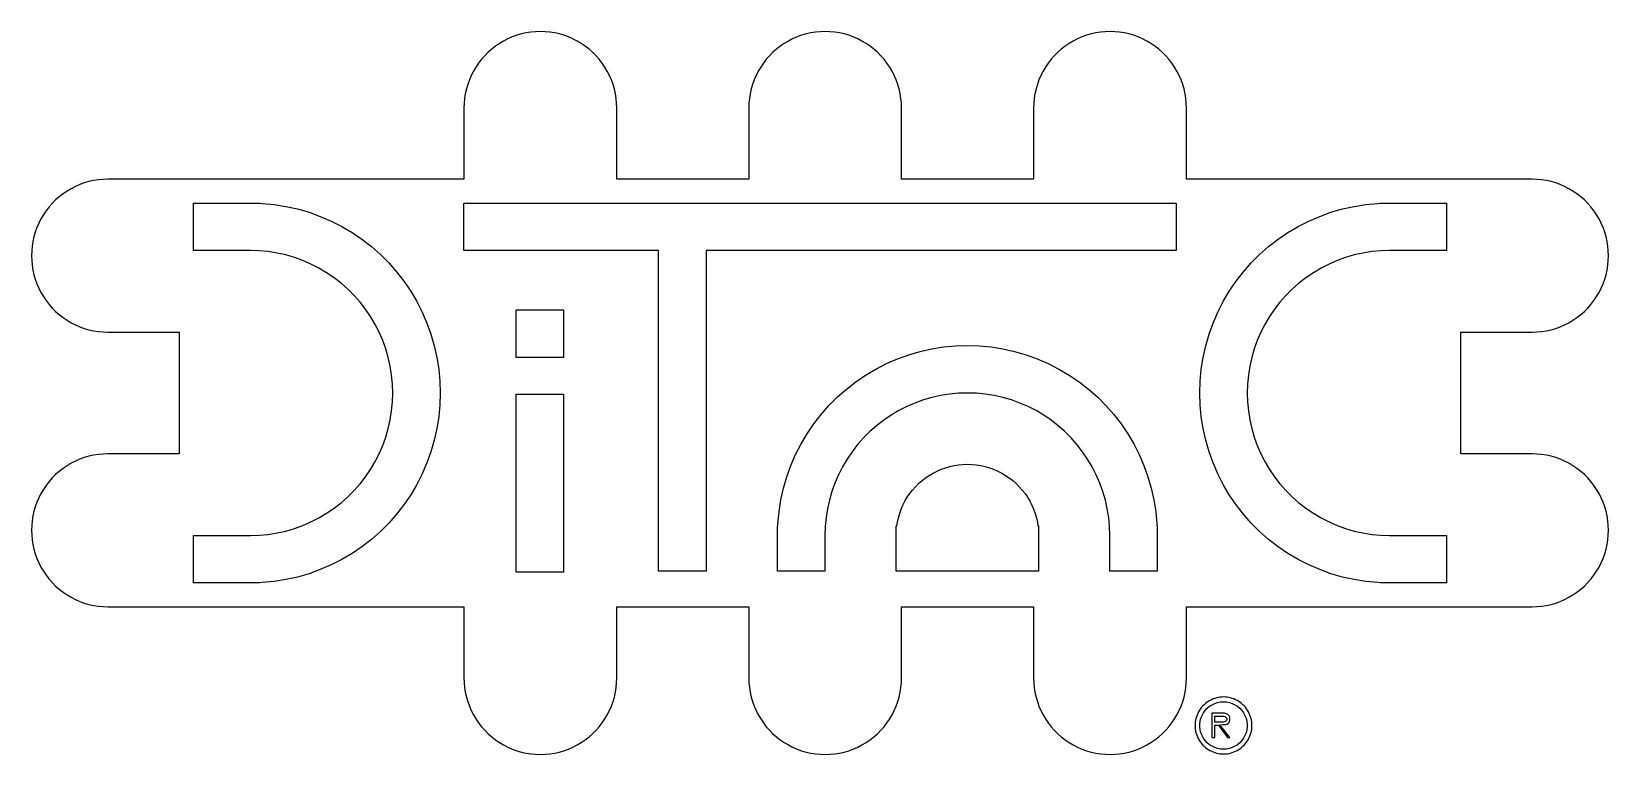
# Model space of a CAD drawing. Header units: metres. Extents: x -166 to 166, y -76 to 76.
import ezdxf

# ---------------------------------------------------------------- set-up
doc = ezdxf.new("R2010")
doc.units = ezdxf.units.M

msp = doc.modelspace()

# ---------------------------------------------------------------- linework, layer by layer
for p, q in [((-67.5298, 73.5883), (-68.3659, 73.02)), ((-66.6595, 74.1029), (-67.5298, 73.5883)), ((-65.7587, 74.5619), (-66.6595, 74.1029)), ((-64.8308, 74.9635), (-65.7587, 74.5619)), ((-63.8795, 75.3059), (-64.8308, 74.9635)), ((-62.9086, 75.5881), (-63.8795, 75.3059)), ((-61.922, 75.8086), (-62.9086, 75.5881)), ((-60.9235, 75.9668), (-61.922, 75.8086)), ((-59.9168, 76.0619), (-60.9235, 75.9668)), ((-58.9062, 76.0938), (-59.9168, 76.0619)), ((-57.8958, 76.0619), (-58.9062, 76.0938)), ((-56.8892, 75.9668), (-57.8958, 76.0619)), ((-55.8907, 75.8086), (-56.8892, 75.9668)), ((-54.904, 75.5881), (-55.8907, 75.8086)), ((-53.9331, 75.3059), (-54.904, 75.5881)), ((-52.9819, 74.9635), (-53.9331, 75.3059)), ((-52.054, 74.5619), (-52.9819, 74.9635)), ((-51.1531, 74.1029), (-52.054, 74.5619)), ((-50.2829, 73.5883), (-51.1531, 74.1029)), ((-49.4467, 73.02), (-50.2829, 73.5883)), ((-7.52975, 73.5883), (-8.36594, 73.02)), ((-6.65955, 74.1029), (-7.52975, 73.5883)), ((-5.75867, 74.5619), (-6.65955, 74.1029)), ((-4.83078, 74.9635), (-5.75867, 74.5619)), ((-3.87955, 75.3059), (-4.83078, 74.9635)), ((-2.90863, 75.5881), (-3.87955, 75.3059)), ((-1.922, 75.8086), (-2.90863, 75.5881)), ((-0.92346, 75.9668), (-1.922, 75.8086)), ((0.08316, 76.0619), (-0.92346, 75.9668)), ((1.09375, 76.0938), (0.08316, 76.0619)), ((2.10419, 76.0619), (1.09375, 76.0938)), ((3.11081, 75.9668), (2.10419, 76.0619)), ((4.10934, 75.8086), (3.11081, 75.9668)), ((5.09598, 75.5881), (4.10934, 75.8086)), ((6.06689, 75.3059), (5.09598, 75.5881)), ((7.01813, 74.9635), (6.06689, 75.3059)), ((7.94601, 74.5619), (7.01813, 74.9635)), ((8.84689, 74.1029), (7.94601, 74.5619)), ((9.7171, 73.5883), (8.84689, 74.1029)), ((10.5533, 73.02), (9.7171, 73.5883)), ((52.4702, 73.5883), (51.6341, 73.02)), ((53.3405, 74.1029), (52.4702, 73.5883)), ((54.2413, 74.5619), (53.3405, 74.1029)), ((55.1692, 74.9635), (54.2413, 74.5619)), ((56.1205, 75.3059), (55.1692, 74.9635)), ((57.0914, 75.5881), (56.1205, 75.3059)), ((58.078, 75.8086), (57.0914, 75.5881)), ((59.0765, 75.9668), (58.078, 75.8086)), ((60.0832, 76.0619), (59.0765, 75.9668)), ((61.0938, 76.0938), (60.0832, 76.0619)), ((62.1042, 76.0619), (61.0938, 76.0938)), ((63.1108, 75.9668), (62.1042, 76.0619)), ((64.1093, 75.8086), (63.1108, 75.9668)), ((65.096, 75.5881), (64.1093, 75.8086)), ((66.0669, 75.3059), (65.096, 75.5881)), ((67.0181, 74.9635), (66.0669, 75.3059)), ((67.946, 74.5619), (67.0181, 74.9635)), ((68.8469, 74.1029), (67.946, 74.5619)), ((69.7171, 73.5883), (68.8469, 74.1029)), ((70.5533, 73.02), (69.7171, 73.5883)), ((-71.3068, 70.2585), (-71.9264, 69.4595)), ((-70.6381, 71.0168), (-71.3068, 70.2585)), ((-69.9232, 71.7317), (-70.6381, 71.0168)), ((-69.1649, 72.4004), (-69.9232, 71.7317)), ((-68.3659, 73.02), (-69.1649, 72.4004)), ((-48.6478, 72.4004), (-49.4467, 73.02)), ((-47.8894, 71.7317), (-48.6478, 72.4004)), ((-47.1745, 71.0168), (-47.8894, 71.7317)), ((-46.5059, 70.2585), (-47.1745, 71.0168)), ((-45.8862, 69.4595), (-46.5059, 70.2585)), ((-11.3068, 70.2585), (-11.9264, 69.4595)), ((-10.6381, 71.0168), (-11.3068, 70.2585)), ((-9.92325, 71.7317), (-10.6381, 71.0168)), ((-9.16489, 72.4004), (-9.92325, 71.7317)), ((-8.36594, 73.02), (-9.16489, 72.4004)), ((11.3522, 72.4004), (10.5533, 73.02)), ((12.1106, 71.7317), (11.3522, 72.4004)), ((12.8255, 71.0168), (12.1106, 71.7317)), ((13.4941, 70.2585), (12.8255, 71.0168)), ((14.1138, 69.4595), (13.4941, 70.2585)), ((48.6932, 70.2585), (48.0736, 69.4595)), ((49.3619, 71.0168), (48.6932, 70.2585)), ((50.0768, 71.7317), (49.3619, 71.0168)), ((50.8351, 72.4004), (50.0768, 71.7317)), ((51.6341, 73.02), (50.8351, 72.4004)), ((71.3522, 72.4004), (70.5533, 73.02)), ((72.1106, 71.7317), (71.3522, 72.4004)), ((72.8255, 71.0168), (72.1106, 71.7317)), ((73.4941, 70.2585), (72.8255, 71.0168)), ((74.1138, 69.4595), (73.4941, 70.2585)), ((-73.4683, 66.8523), (-73.8699, 65.9244)), ((-73.0093, 67.7531), (-73.4683, 66.8523)), ((-72.4947, 68.6234), (-73.0093, 67.7531)), ((-71.9264, 69.4595), (-72.4947, 68.6234)), ((-45.318, 68.6234), (-45.8862, 69.4595)), ((-44.8033, 67.7531), (-45.318, 68.6234)), ((-44.3443, 66.8523), (-44.8033, 67.7531)), ((-43.9427, 65.9244), (-44.3443, 66.8523)), ((-13.4683, 66.8523), (-13.8699, 65.9244)), ((-13.0093, 67.7531), (-13.4683, 66.8523)), ((-12.4947, 68.6234), (-13.0093, 67.7531)), ((-11.9264, 69.4595), (-12.4947, 68.6234)), ((14.682, 68.6234), (14.1138, 69.4595)), ((15.1967, 67.7531), (14.682, 68.6234)), ((15.6557, 66.8523), (15.1967, 67.7531)), ((16.0573, 65.9244), (15.6557, 66.8523)), ((46.5317, 66.8523), (46.1301, 65.9244)), ((46.9907, 67.7531), (46.5317, 66.8523)), ((47.5053, 68.6234), (46.9907, 67.7531)), ((48.0736, 69.4595), (47.5053, 68.6234)), ((74.682, 68.6234), (74.1138, 69.4595)), ((75.1967, 67.7531), (74.682, 68.6234)), ((75.6557, 66.8523), (75.1967, 67.7531)), ((76.0573, 65.9244), (75.6557, 66.8523)), ((-74.4945, 64.0022), (-74.715, 63.0156)), ((-74.2123, 64.9731), (-74.4945, 64.0022)), ((-73.8699, 65.9244), (-74.2123, 64.9731)), ((-43.6003, 64.9731), (-43.9427, 65.9244)), ((-43.3182, 64.0022), (-43.6003, 64.9731)), ((-43.0977, 63.0156), (-43.3182, 64.0022)), ((-14.4945, 64.0022), (-14.715, 63.0156)), ((-14.2123, 64.9731), (-14.4945, 64.0022)), ((-13.8699, 65.9244), (-14.2123, 64.9731)), ((16.3997, 64.9731), (16.0573, 65.9244)), ((16.6818, 64.0022), (16.3997, 64.9731)), ((16.9023, 63.0156), (16.6818, 64.0022)), ((45.5055, 64.0022), (45.285, 63.0156)), ((45.7877, 64.9731), (45.5055, 64.0022)), ((46.1301, 65.9244), (45.7877, 64.9731)), ((76.3997, 64.9731), (76.0573, 65.9244)), ((76.6818, 64.0022), (76.3997, 64.9731)), ((76.9023, 63.0156), (76.6818, 64.0022)), ((-74.9683, 61.0104), (-75, 60)), ((-75, 60), (-75, 45)), ((-74.8732, 62.0171), (-74.9683, 61.0104)), ((-74.715, 63.0156), (-74.8732, 62.0171)), ((-42.9395, 62.0171), (-43.0977, 63.0156)), ((-42.8444, 61.0104), (-42.9395, 62.0171)), ((-42.8125, 60), (-42.8444, 61.0104)), ((-42.8125, 45), (-42.8125, 60)), ((-14.9683, 61.0104), (-15, 60)), ((-15, 60), (-15, 45)), ((-14.8732, 62.0171), (-14.9683, 61.0104)), ((-14.715, 63.0156), (-14.8732, 62.0171)), ((17.0605, 62.0171), (16.9023, 63.0156)), ((17.1556, 61.0104), (17.0605, 62.0171)), ((17.1875, 60), (17.1556, 61.0104)), ((17.1875, 45), (17.1875, 60)), ((45.0317, 61.0104), (45, 60)), ((45, 60), (45, 45)), ((45.1268, 62.0171), (45.0317, 61.0104)), ((45.285, 63.0156), (45.1268, 62.0171)), ((77.0605, 62.0171), (76.9023, 63.0156)), ((77.1556, 61.0104), (77.0605, 62.0171)), ((77.1875, 60), (77.1556, 61.0104)), ((77.1875, 45), (77.1875, 60)), ((-156.852, 43.4683), (-157.753, 43.0093)), ((-155.924, 43.8699), (-156.852, 43.4683)), ((-154.973, 44.2123), (-155.924, 43.8699)), ((-154.002, 44.4945), (-154.973, 44.2123)), ((-153.016, 44.715), (-154.002, 44.4945)), ((-152.017, 44.8732), (-153.016, 44.715)), ((-151.01, 44.9683), (-152.017, 44.8732)), ((-150, 45), (-151.01, 44.9683)), ((-75, 45), (-150, 45)), ((-15, 45), (-42.8125, 45)), ((45, 45), (17.1875, 45)), ((150, 45), (77.1875, 45)), ((151.01, 44.9683), (150, 45)), ((152.017, 44.8732), (151.01, 44.9683)), ((153.016, 44.715), (152.017, 44.8732)), ((154.002, 44.4945), (153.016, 44.715)), ((154.973, 44.2123), (154.002, 44.4945)), ((155.924, 43.8699), (154.973, 44.2123)), ((156.852, 43.4683), (155.924, 43.8699)), ((157.753, 43.0093), (156.852, 43.4683)), ((-161.732, 39.9232), (-162.4, 39.1649)), ((-161.017, 40.6381), (-161.732, 39.9232)), ((-160.258, 41.3068), (-161.017, 40.6381)), ((-159.46, 41.9264), (-160.258, 41.3068)), ((-158.623, 42.4947), (-159.46, 41.9264)), ((-157.753, 43.0093), (-158.623, 42.4947)), ((-132, 30), (-132, 40)), ((-132, 40), (-118, 40)), ((-118, 40), (-118, 39.9371)), ((-118, 39.9371), (-117.488, 39.921)), ((-117.488, 39.921), (-114.987, 39.6844)), ((-75, 30), (-75, 40)), ((-75, 40), (75, 40)), ((75, 40), (75, 30)), ((114.987, 39.6844), (117.488, 39.921)), ((117.488, 39.921), (118, 39.9371)), ((118, 39.9371), (118, 40)), ((118, 40), (132, 40)), ((132, 40), (132, 30)), ((158.623, 42.4947), (157.753, 43.0093)), ((159.46, 41.9264), (158.623, 42.4947)), ((160.258, 41.3068), (159.46, 41.9264)), ((161.017, 40.6381), (160.258, 41.3068)), ((161.732, 39.9232), (161.017, 40.6381)), ((162.4, 39.1649), (161.732, 39.9232)), ((-164.103, 36.6595), (-164.562, 35.7587)), ((-163.588, 37.5298), (-164.103, 36.6595)), ((-163.02, 38.3659), (-163.588, 37.5298)), ((-162.4, 39.1649), (-163.02, 38.3659)), ((-114.987, 39.6844), (-112.505, 39.2914)), ((-112.505, 39.2914), (-110.052, 38.7433)), ((-110.052, 38.7433), (-107.639, 38.0421)), ((-107.639, 38.0421), (-105.275, 37.191)), ((-105.275, 37.191), (-102.969, 36.1929)), ((102.969, 36.1929), (105.275, 37.191)), ((105.275, 37.191), (107.639, 38.0421)), ((107.639, 38.0421), (110.052, 38.7433)), ((110.052, 38.7433), (112.505, 39.2914)), ((112.505, 39.2914), (114.987, 39.6844)), ((163.02, 38.3659), (162.4, 39.1649)), ((163.588, 37.5298), (163.02, 38.3659)), ((164.103, 36.6595), (163.588, 37.5298)), ((164.562, 35.7587), (164.103, 36.6595)), ((-165.306, 33.8795), (-165.588, 32.9086)), ((-164.964, 34.8308), (-165.306, 33.8795)), ((-164.562, 35.7587), (-164.964, 34.8308)), ((-102.969, 36.1929), (-100.73, 35.0522)), ((-100.73, 35.0522), (-98.567, 33.773)), ((-98.567, 33.773), (-96.4886, 32.3605)), ((96.4886, 32.3605), (98.567, 33.773)), ((98.567, 33.773), (100.73, 35.0522)), ((100.73, 35.0522), (102.969, 36.1929)), ((164.964, 34.8308), (164.562, 35.7587)), ((165.306, 33.8795), (164.964, 34.8308)), ((165.588, 32.9086), (165.306, 33.8795)), ((-166.062, 29.9168), (-166.094, 28.9062)), ((-165.967, 30.9235), (-166.062, 29.9168)), ((-165.809, 31.922), (-165.967, 30.9235)), ((-165.588, 32.9086), (-165.809, 31.922)), ((-120, 30), (-132, 30)), ((-118.116, 29.9408), (-120, 30)), ((-116.24, 29.7633), (-118.116, 29.9408)), ((-96.4886, 32.3605), (-94.5032, 30.8205)), ((-94.5032, 30.8205), (-92.6183, 29.1586)), ((-33.9999, 30), (-75, 30)), ((-33.9999, -37.5), (-33.9999, 30)), ((75, 30), (-23.9999, 30)), ((-23.9999, 30), (-23.9999, -37.5)), ((92.6183, 29.1586), (94.5032, 30.8205)), ((94.5032, 30.8205), (96.4886, 32.3605)), ((118.116, 29.9408), (116.24, 29.7633)), ((120, 30), (118.116, 29.9408)), ((132, 30), (120, 30)), ((165.809, 31.922), (165.588, 32.9086)), ((165.967, 30.9235), (165.809, 31.922)), ((166.062, 29.9168), (165.967, 30.9235)), ((166.094, 28.9062), (166.062, 29.9168)), ((-166.094, 28.9062), (-166.062, 27.8958)), ((-166.062, 27.8958), (-165.967, 26.8892)), ((-165.967, 26.8892), (-165.809, 25.8907)), ((-114.379, 29.4685), (-116.24, 29.7633)), ((-112.539, 29.0575), (-114.379, 29.4685)), ((-110.73, 28.5316), (-112.539, 29.0575)), ((-108.956, 27.8932), (-110.73, 28.5316)), ((-107.227, 27.1448), (-108.956, 27.8932)), ((-105.547, 26.2891), (-107.227, 27.1448)), ((-92.6183, 29.1586), (-90.8414, 27.3817)), ((-90.8414, 27.3817), (-89.1795, 25.4968)), ((89.1795, 25.4968), (90.8414, 27.3817)), ((90.8414, 27.3817), (92.6183, 29.1586)), ((107.227, 27.1448), (105.547, 26.2891)), ((108.956, 27.8932), (107.227, 27.1448)), ((110.73, 28.5316), (108.956, 27.8932)), ((112.539, 29.0575), (110.73, 28.5316)), ((114.379, 29.4685), (112.539, 29.0575)), ((116.24, 29.7633), (114.379, 29.4685)), ((165.809, 25.8907), (165.967, 26.8892)), ((165.967, 26.8892), (166.062, 27.8958)), ((166.062, 27.8958), (166.094, 28.9062)), ((-165.809, 25.8907), (-165.588, 24.904)), ((-165.588, 24.904), (-165.306, 23.9331)), ((-165.306, 23.9331), (-164.964, 22.9819)), ((-103.925, 25.3297), (-105.547, 26.2891)), ((-102.366, 24.2705), (-103.925, 25.3297)), ((-100.877, 23.1154), (-102.366, 24.2705)), ((-89.1795, 25.4968), (-87.6395, 23.5114)), ((-87.6395, 23.5114), (-86.227, 21.433)), ((86.227, 21.433), (87.6395, 23.5114)), ((87.6395, 23.5114), (89.1795, 25.4968)), ((102.366, 24.2705), (100.877, 23.1154)), ((103.925, 25.3297), (102.366, 24.2705)), ((105.547, 26.2891), (103.925, 25.3297)), ((164.964, 22.9819), (165.306, 23.9331)), ((165.306, 23.9331), (165.588, 24.904)), ((165.588, 24.904), (165.809, 25.8907)), ((-164.964, 22.9819), (-164.562, 22.054)), ((-164.562, 22.054), (-164.103, 21.1531)), ((-164.103, 21.1531), (-163.588, 20.2829)), ((-163.588, 20.2829), (-163.02, 19.4467)), ((-99.4637, 21.869), (-100.877, 23.1154)), ((-98.131, 20.5363), (-99.4637, 21.869)), ((-96.8846, 19.1226), (-98.131, 20.5363)), ((-86.227, 21.433), (-84.9478, 19.27)), ((84.9478, 19.27), (86.227, 21.433)), ((98.131, 20.5363), (96.8846, 19.1226)), ((99.4637, 21.869), (98.131, 20.5363)), ((100.877, 23.1154), (99.4637, 21.869)), ((163.02, 19.4467), (163.588, 20.2829)), ((163.588, 20.2829), (164.103, 21.1531)), ((164.103, 21.1531), (164.562, 22.054)), ((164.562, 22.054), (164.964, 22.9819)), ((-163.02, 19.4467), (-162.4, 18.6478)), ((-162.4, 18.6478), (-161.732, 17.8894)), ((-161.732, 17.8894), (-161.017, 17.1745)), ((-161.017, 17.1745), (-160.258, 16.5059)), ((-95.7295, 17.6335), (-96.8846, 19.1226)), ((-94.6703, 16.0747), (-95.7295, 17.6335)), ((-84.9478, 19.27), (-83.8071, 17.0311)), ((-83.8071, 17.0311), (-82.809, 14.7249)), ((-63.9999, 7.5), (-63.9999, 17.5)), ((-63.9999, 17.5), (-53.9999, 17.5)), ((-53.9999, 17.5), (-53.9999, 7.5)), ((82.809, 14.7249), (83.8071, 17.0311)), ((83.8071, 17.0311), (84.9478, 19.27)), ((95.7295, 17.6335), (94.6703, 16.0747)), ((96.8846, 19.1226), (95.7295, 17.6335)), ((160.258, 16.5059), (161.017, 17.1745)), ((161.017, 17.1745), (161.732, 17.8894)), ((161.732, 17.8894), (162.4, 18.6478)), ((162.4, 18.6478), (163.02, 19.4467)), ((-160.258, 16.5059), (-159.46, 15.8862)), ((-159.46, 15.8862), (-158.623, 15.318)), ((-158.623, 15.318), (-157.753, 14.8033)), ((-157.753, 14.8033), (-156.852, 14.3443)), ((-156.852, 14.3443), (-155.924, 13.9427)), ((-155.924, 13.9427), (-154.973, 13.6003)), ((-154.973, 13.6003), (-154.002, 13.3182)), ((-154.002, 13.3182), (-153.016, 13.0977)), ((-93.7109, 14.4525), (-94.6703, 16.0747)), ((-92.8552, 12.7733), (-93.7109, 14.4525)), ((-82.809, 14.7249), (-81.9579, 12.3605)), ((81.9579, 12.3605), (82.809, 14.7249)), ((93.7109, 14.4525), (92.8552, 12.7733)), ((94.6703, 16.0747), (93.7109, 14.4525)), ((153.016, 13.0977), (154.002, 13.3182)), ((154.002, 13.3182), (154.973, 13.6003)), ((154.973, 13.6003), (155.924, 13.9427)), ((155.924, 13.9427), (156.852, 14.3443)), ((156.852, 14.3443), (157.753, 14.8033)), ((157.753, 14.8033), (158.623, 15.318)), ((158.623, 15.318), (159.46, 15.8862)), ((159.46, 15.8862), (160.258, 16.5059)), ((-153.016, 13.0977), (-152.017, 12.9395)), ((-152.017, 12.9395), (-151.01, 12.8444)), ((-151.01, 12.8444), (-150, 12.8125)), ((-150, 12.8125), (-135, 12.8125)), ((-135, 12.8125), (-135, -12.8125)), ((-92.1068, 11.0437), (-92.8552, 12.7733)), ((-91.4684, 9.27048), (-92.1068, 11.0437)), ((-81.9579, 12.3605), (-81.2567, 9.94751)), ((28.5384, 9.92096), (31.05, 10)), ((31.05, 10), (33.5616, 9.92096)), ((81.2567, 9.94751), (81.9579, 12.3605)), ((92.1068, 11.0437), (91.4684, 9.27048)), ((92.8552, 12.7733), (92.1068, 11.0437)), ((135, -12.8125), (135, 12.8125)), ((135, 12.8125), (150, 12.8125)), ((150, 12.8125), (151.01, 12.8444)), ((151.01, 12.8444), (152.017, 12.9395)), ((152.017, 12.9395), (153.016, 13.0977)), ((-90.9425, 7.46063), (-91.4684, 9.27048)), ((-90.5315, 5.62134), (-90.9425, 7.46063)), ((-81.2567, 9.94751), (-80.7086, 7.49512)), ((-80.7086, 7.49512), (-80.3156, 5.01328)), ((-53.9999, 7.5), (-63.9999, 7.5)), ((14.0189, 6.19293), (16.3251, 7.19101)), ((16.3251, 7.19101), (18.6894, 8.04214)), ((18.6894, 8.04214), (21.1024, 8.74329)), ((21.1024, 8.74329), (23.5548, 9.29138)), ((23.5548, 9.29138), (26.0367, 9.68445)), ((26.0367, 9.68445), (28.5384, 9.92096)), ((33.5616, 9.92096), (36.0632, 9.68445)), ((36.0632, 9.68445), (38.5451, 9.29138)), ((38.5451, 9.29138), (40.9975, 8.74329)), ((40.9975, 8.74329), (43.4105, 8.04214)), ((43.4105, 8.04214), (45.7748, 7.19101)), ((45.7748, 7.19101), (48.0811, 6.19293)), ((80.3156, 5.01328), (80.7086, 7.49512)), ((80.7086, 7.49512), (81.2567, 9.94751)), ((90.9425, 7.46063), (90.5315, 5.62134)), ((91.4684, 9.27048), (90.9425, 7.46063)), ((-90.2367, 3.75992), (-90.5315, 5.62134)), ((-90.0592, 1.8837), (-90.2367, 3.75992)), ((-80.3156, 5.01328), (-80.079, 2.5116)), ((7.5386, 2.36053), (9.617, 3.77304)), ((9.617, 3.77304), (11.7799, 5.05219)), ((11.7799, 5.05219), (14.0189, 6.19293)), ((48.0811, 6.19293), (50.32, 5.05219)), ((50.32, 5.05219), (52.4829, 3.77304)), ((52.4829, 3.77304), (54.5613, 2.36053)), ((80.079, 2.5116), (80.3156, 5.01328)), ((90.2367, 3.75992), (90.0592, 1.8837)), ((90.5315, 5.62134), (90.2367, 3.75992)), ((-90, 0), (-90.0592, 1.8837)), ((-90.0592, -1.8837), (-90, 0)), ((-80.079, 2.5116), (-80, 0)), ((-80, 0), (-80.079, -2.5116)), ((3.66821, -0.84137), (5.55313, 0.82046)), ((5.55313, 0.82046), (7.5386, 2.36053)), ((31.05, 0), (29.1663, -0.0592)), ((32.9337, -0.0592), (31.05, 0)), ((54.5613, 2.36053), (56.5468, 0.82046)), ((56.5468, 0.82046), (58.4317, -0.84137)), ((80, 0), (80.079, 2.5116)), ((80.079, -2.5116), (80, 0)), ((90.0592, 1.8837), (90, 0)), ((90, 0), (90.0592, -1.8837)), ((-90.2367, -3.75992), (-90.0592, -1.8837)), ((-80.079, -2.5116), (-80.3156, -5.01328)), ((-63.9999, -37.7499), (-63.9999, -0.24994)), ((-63.9999, -0.24994), (-53.9999, -0.24994)), ((-53.9999, -0.24994), (-53.9999, -37.7499)), ((0.22949, -4.50317), (1.89133, -2.61826)), ((1.89133, -2.61826), (3.66821, -0.84137)), ((18.2767, -2.85522), (16.5974, -3.71094)), ((20.0063, -2.10678), (18.2767, -2.85522)), ((21.7795, -1.46835), (20.0063, -2.10678)), ((23.5893, -0.94254), (21.7795, -1.46835)), ((25.4286, -0.53146), (23.5893, -0.94254)), ((27.29, -0.23666), (25.4286, -0.53146)), ((29.1663, -0.0592), (27.29, -0.23666)), ((34.8099, -0.23666), (32.9337, -0.0592)), ((36.6713, -0.53146), (34.8099, -0.23666)), ((38.5106, -0.94254), (36.6713, -0.53146)), ((40.3204, -1.46835), (38.5106, -0.94254)), ((42.0937, -2.10678), (40.3204, -1.46835)), ((43.8232, -2.85522), (42.0937, -2.10678)), ((45.5025, -3.71094), (43.8232, -2.85522)), ((58.4317, -0.84137), (60.2086, -2.61826)), ((60.2086, -2.61826), (61.8704, -4.50317)), ((80.3156, -5.01328), (80.079, -2.5116)), ((90.0592, -1.8837), (90.2367, -3.75992)), ((-90.9425, -7.46063), (-90.5315, -5.62134)), ((-90.5315, -5.62134), (-90.2367, -3.75992)), ((-80.3156, -5.01328), (-80.7086, -7.49512)), ((-2.72293, -8.56705), (-1.31042, -6.48865)), ((-1.31042, -6.48865), (0.22949, -4.50317)), ((13.4164, -5.72952), (11.9273, -6.88461)), ((14.9753, -4.67026), (13.4164, -5.72952)), ((16.5974, -3.71094), (14.9753, -4.67026)), ((47.1246, -4.67026), (45.5025, -3.71094)), ((48.6835, -5.72952), (47.1246, -4.67026)), ((50.1726, -6.88461), (48.6835, -5.72952)), ((61.8704, -4.50317), (63.4105, -6.48865)), ((63.4105, -6.48865), (64.823, -8.56705)), ((80.7086, -7.49512), (80.3156, -5.01328)), ((90.2367, -3.75992), (90.5315, -5.62134)), ((90.5315, -5.62134), (90.9425, -7.46063)), ((-92.1068, -11.0437), (-91.4684, -9.27048)), ((-91.4684, -9.27048), (-90.9425, -7.46063)), ((-81.2567, -9.94751), (-81.9579, -12.3605)), ((-80.7086, -7.49512), (-81.2567, -9.94751)), ((-4.00208, -10.7298), (-2.72293, -8.56705)), ((9.18091, -9.46365), (7.93457, -10.8772)), ((10.5136, -8.13095), (9.18091, -9.46365)), ((11.9273, -6.88461), (10.5136, -8.13095)), ((51.5863, -8.13095), (50.1726, -6.88461)), ((52.919, -9.46365), (51.5863, -8.13095)), ((54.1653, -10.8774), (52.919, -9.46365)), ((64.823, -8.56705), (66.1021, -10.73)), ((81.2567, -9.94751), (80.7086, -7.49512)), ((81.9579, -12.3605), (81.2567, -9.94751)), ((90.9425, -7.46063), (91.4684, -9.27048)), ((91.4684, -9.27048), (92.1068, -11.0437)), ((-153.016, -13.0977), (-154.002, -13.3182)), ((-152.017, -12.9395), (-153.016, -13.0977)), ((-151.01, -12.8444), (-152.017, -12.9395)), ((-150, -12.8125), (-151.01, -12.8444)), ((-135, -12.8125), (-150, -12.8125)), ((-93.7109, -14.4525), (-92.8552, -12.7733)), ((-92.8552, -12.7733), (-92.1068, -11.0437)), ((-81.9579, -12.3605), (-82.809, -14.7249)), ((-6.1409, -15.275), (-5.14282, -12.9688)), ((-5.14282, -12.9688), (-4.00208, -10.7298)), ((6.77948, -12.3663), (5.72021, -13.9252)), ((7.93457, -10.8772), (6.77948, -12.3663)), ((55.3204, -12.3665), (54.1653, -10.8774)), ((56.3797, -13.9253), (55.3204, -12.3665)), ((66.1021, -10.73), (67.2429, -12.9689)), ((67.2429, -12.9689), (68.241, -15.2751)), ((82.809, -14.7249), (81.9579, -12.3605)), ((92.1068, -11.0437), (92.8552, -12.7733)), ((92.8552, -12.7733), (93.7109, -14.4525)), ((150, -12.8125), (135, -12.8125)), ((151.01, -12.8444), (150, -12.8125)), ((152.017, -12.9395), (151.01, -12.8444)), ((153.016, -13.0977), (152.017, -12.9395)), ((154.002, -13.3182), (153.016, -13.0977)), ((-160.258, -16.5059), (-161.017, -17.1745)), ((-159.46, -15.8862), (-160.258, -16.5059)), ((-158.623, -15.318), (-159.46, -15.8862)), ((-157.753, -14.8033), (-158.623, -15.318)), ((-156.852, -14.3443), (-157.753, -14.8033)), ((-155.924, -13.9427), (-156.852, -14.3443)), ((-154.973, -13.6003), (-155.924, -13.9427)), ((-154.002, -13.3182), (-154.973, -13.6003)), ((-95.7295, -17.6335), (-94.6703, -16.0747)), ((-94.6703, -16.0747), (-93.7109, -14.4525)), ((-82.809, -14.7249), (-83.8071, -17.0311)), ((-6.99203, -17.6393), (-6.1409, -15.275)), ((4.76089, -15.5473), (3.90518, -17.2266)), ((5.72021, -13.9252), (4.76089, -15.5473)), ((23.8237, -16.8555), (24.6634, -16.4276)), ((24.6634, -16.4276), (25.5281, -16.0535)), ((25.5281, -16.0535), (26.4148, -15.7343)), ((26.4148, -15.7343), (27.3196, -15.4713)), ((27.3196, -15.4713), (28.2393, -15.2658)), ((28.2393, -15.2658), (29.1701, -15.1184)), ((29.1701, -15.1184), (30.1082, -15.0296)), ((30.1082, -15.0296), (31.05, -15)), ((31.05, -15), (31.9917, -15.0296)), ((31.9917, -15.0296), (32.9298, -15.1184)), ((32.9298, -15.1184), (33.8606, -15.2658)), ((33.8606, -15.2658), (34.7803, -15.4713)), ((34.7803, -15.4713), (35.6851, -15.7343)), ((35.6851, -15.7343), (36.5718, -16.0535)), ((36.5718, -16.0535), (37.4365, -16.4276)), ((37.4365, -16.4276), (38.2762, -16.8555)), ((57.339, -15.5475), (56.3797, -13.9253)), ((58.1947, -17.2267), (57.339, -15.5475)), ((68.241, -15.2751), (69.0921, -17.6395)), ((83.8071, -17.0311), (82.809, -14.7249)), ((93.7109, -14.4525), (94.6703, -16.0747)), ((94.6703, -16.0747), (95.7295, -17.6335)), ((154.973, -13.6003), (154.002, -13.3182)), ((155.924, -13.9427), (154.973, -13.6003)), ((156.852, -14.3443), (155.924, -13.9427)), ((157.753, -14.8033), (156.852, -14.3443)), ((158.623, -15.318), (157.753, -14.8033)), ((159.46, -15.8862), (158.623, -15.318)), ((160.258, -16.5059), (159.46, -15.8862)), ((161.017, -17.1745), (160.258, -16.5059)), ((-163.02, -19.4467), (-163.588, -20.2829)), ((-162.4, -18.6478), (-163.02, -19.4467)), ((-161.732, -17.8894), (-162.4, -18.6478)), ((-161.017, -17.1745), (-161.732, -17.8894)), ((-98.131, -20.5363), (-96.8846, -19.1226)), ((-96.8846, -19.1226), (-95.7295, -17.6335)), ((-84.9478, -19.27), (-86.227, -21.433)), ((-83.8071, -17.0311), (-84.9478, -19.27)), ((-7.69318, -20.0525), (-6.99203, -17.6393)), ((3.15674, -18.9561), (2.51831, -20.7295)), ((3.90518, -17.2266), (3.15674, -18.9561)), ((19.4923, -20.4387), (20.1155, -19.7319)), ((20.1155, -19.7319), (20.7819, -19.0656)), ((20.7819, -19.0656), (21.4886, -18.4424)), ((21.4886, -18.4424), (22.2333, -17.8648)), ((22.2333, -17.8648), (23.0127, -17.3352)), ((23.0127, -17.3352), (23.8237, -16.8555)), ((38.2762, -16.8555), (39.0872, -17.3352)), ((39.0872, -17.3352), (39.8666, -17.8648)), ((39.8666, -17.8648), (40.6113, -18.4424)), ((40.6113, -18.4424), (41.3181, -19.0656)), ((41.3181, -19.0656), (41.9844, -19.7319)), ((41.9844, -19.7319), (42.6076, -20.4387)), ((58.9432, -18.9563), (58.1947, -17.2267)), ((59.5816, -20.7295), (58.9432, -18.9563)), ((69.0921, -17.6395), (69.7932, -20.0525)), ((84.9478, -19.27), (83.8071, -17.0311)), ((86.227, -21.433), (84.9478, -19.27)), ((95.7295, -17.6335), (96.8846, -19.1226)), ((96.8846, -19.1226), (98.131, -20.5363)), ((161.732, -17.8894), (161.017, -17.1745)), ((162.4, -18.6478), (161.732, -17.8894)), ((163.02, -19.4467), (162.4, -18.6478)), ((163.588, -20.2829), (163.02, -19.4467)), ((-164.964, -22.9819), (-165.306, -23.9331)), ((-164.562, -22.054), (-164.964, -22.9819)), ((-164.103, -21.1531), (-164.562, -22.054)), ((-163.588, -20.2829), (-164.103, -21.1531)), ((-102.366, -24.2705), (-100.877, -23.1154)), ((-100.877, -23.1154), (-99.4637, -21.869)), ((-99.4637, -21.869), (-98.131, -20.5363)), ((-86.227, -21.433), (-87.6395, -23.5114)), ((-8.63434, -24.9867), (-8.24127, -22.5049)), ((-8.24127, -22.5049), (-7.69318, -20.0525)), ((1.99249, -22.5394), (1.58142, -24.3787)), ((2.51831, -20.7295), (1.99249, -22.5394)), ((17.4776, -23.6134), (17.9054, -22.7737)), ((17.9054, -22.7737), (18.3852, -21.9627)), ((18.3852, -21.9627), (18.9148, -21.1833)), ((18.9148, -21.1833), (19.4923, -20.4387)), ((42.6076, -20.4387), (43.1851, -21.1833)), ((43.1851, -21.1833), (43.7148, -21.9627)), ((43.7148, -21.9627), (44.1945, -22.7737)), ((44.1945, -22.7737), (44.6223, -23.6134)), ((60.1074, -22.5394), (59.5816, -20.7295)), ((60.5185, -24.3787), (60.1074, -22.5394)), ((69.7932, -20.0525), (70.3413, -22.5049)), ((70.3413, -22.5049), (70.7344, -24.9867)), ((87.6395, -23.5114), (86.227, -21.433)), ((98.131, -20.5363), (99.4637, -21.869)), ((99.4637, -21.869), (100.877, -23.1154)), ((100.877, -23.1154), (102.366, -24.2705)), ((164.103, -21.1531), (163.588, -20.2829)), ((164.562, -22.054), (164.103, -21.1531)), ((164.964, -22.9819), (164.562, -22.054)), ((165.306, -23.9331), (164.964, -22.9819)), ((-165.809, -25.8907), (-165.967, -26.8892)), ((-165.588, -24.904), (-165.809, -25.8907)), ((-165.306, -23.9331), (-165.588, -24.904)), ((-107.227, -27.1448), (-105.547, -26.2891)), ((-105.547, -26.2891), (-103.925, -25.3297)), ((-103.925, -25.3297), (-102.366, -24.2705)), ((-89.1795, -25.4968), (-90.8414, -27.3817)), ((-87.6395, -23.5114), (-89.1795, -25.4968)), ((-8.87085, -27.4884), (-8.63434, -24.9867)), ((1.28662, -26.2401), (1.10916, -28.1163)), ((1.58142, -24.3787), (1.28662, -26.2401)), ((16.3158, -27.1893), (16.5213, -26.2697)), ((16.5213, -26.2697), (16.7842, -25.3648)), ((16.7842, -25.3648), (17.1034, -24.4781)), ((17.1034, -24.4781), (17.4776, -23.6134)), ((44.6223, -23.6134), (44.9965, -24.4781)), ((44.9965, -24.4781), (45.3157, -25.3648)), ((45.3157, -25.3648), (45.5786, -26.2697)), ((45.5786, -26.2697), (45.7841, -27.1893)), ((60.8133, -26.2401), (60.5185, -24.3787)), ((60.9908, -28.1163), (60.8133, -26.2401)), ((70.7344, -24.9867), (70.9709, -27.4884)), ((89.1795, -25.4968), (87.6395, -23.5114)), ((90.8414, -27.3817), (89.1795, -25.4968)), ((102.366, -24.2705), (103.925, -25.3297)), ((103.925, -25.3297), (105.547, -26.2891)), ((105.547, -26.2891), (107.227, -27.1448)), ((165.588, -24.904), (165.306, -23.9331)), ((165.809, -25.8907), (165.588, -24.904)), ((165.967, -26.8892), (165.809, -25.8907)), ((-166.062, -27.8958), (-166.094, -28.9062)), ((-166.094, -28.9062), (-166.062, -29.9168)), ((-165.967, -26.8892), (-166.062, -27.8958)), ((-118.116, -29.9408), (-116.24, -29.7633)), ((-116.24, -29.7633), (-114.379, -29.4685)), ((-114.379, -29.4685), (-112.539, -29.0575)), ((-112.539, -29.0575), (-110.73, -28.5316)), ((-110.73, -28.5316), (-108.956, -27.8932)), ((-108.956, -27.8932), (-107.227, -27.1448)), ((-92.6183, -29.1586), (-94.5032, -30.8205)), ((-90.8414, -27.3817), (-92.6183, -29.1586)), ((-8.94989, -37.5), (-8.94989, -27.9999)), ((-8.94989, -27.9999), (-8.88702, -27.9999)), ((-8.88702, -27.9999), (-8.87085, -27.4884)), ((1.10916, -28.1163), (1.04996, -30)), ((16.05, -37.5), (16.05, -28)), ((16.05, -28), (16.1874, -28)), ((16.1874, -28), (16.3158, -27.1893)), ((45.7841, -27.1893), (45.9125, -28)), ((45.9125, -28), (46.05, -28)), ((46.05, -28), (46.05, -37.5)), ((61.05, -30), (60.9908, -28.1163)), ((70.9709, -27.4884), (70.9871, -28)), ((70.9871, -28), (71.05, -28)), ((71.05, -28), (71.05, -37.5)), ((92.6183, -29.1586), (90.8414, -27.3817)), ((94.5032, -30.8205), (92.6183, -29.1586)), ((107.227, -27.1448), (108.956, -27.8932)), ((108.956, -27.8932), (110.73, -28.5316)), ((110.73, -28.5316), (112.539, -29.0575)), ((112.539, -29.0575), (114.379, -29.4685)), ((114.379, -29.4685), (116.24, -29.7633)), ((116.24, -29.7633), (118.116, -29.9408)), ((166.062, -27.8958), (165.967, -26.8892)), ((166.094, -28.9062), (166.062, -27.8958)), ((166.062, -29.9168), (166.094, -28.9062)), ((-166.062, -29.9168), (-165.967, -30.9235)), ((-165.967, -30.9235), (-165.809, -31.922)), ((-165.809, -31.922), (-165.588, -32.9086)), ((-165.588, -32.9086), (-165.306, -33.8795)), ((-132, -40), (-132, -30)), ((-132, -30), (-120, -30)), ((-120, -30), (-118.116, -29.9408)), ((-96.4886, -32.3605), (-98.567, -33.773)), ((-94.5032, -30.8205), (-96.4886, -32.3605)), ((1.04996, -30), (1.04996, -37.5)), ((61.05, -37.5), (61.05, -30)), ((96.4886, -32.3605), (94.5032, -30.8205)), ((98.567, -33.773), (96.4886, -32.3605)), ((118.116, -29.9408), (120, -30)), ((120, -30), (132, -30)), ((132, -30), (132, -40)), ((165.306, -33.8795), (165.588, -32.9086)), ((165.588, -32.9086), (165.809, -31.922)), ((165.809, -31.922), (165.967, -30.9235)), ((165.967, -30.9235), (166.062, -29.9168)), ((-165.306, -33.8795), (-164.964, -34.8308)), ((-164.964, -34.8308), (-164.562, -35.7587)), ((-164.562, -35.7587), (-164.103, -36.6595)), ((-102.969, -36.1929), (-105.275, -37.191)), ((-100.73, -35.0522), (-102.969, -36.1929)), ((-98.567, -33.773), (-100.73, -35.0522)), ((100.73, -35.0522), (98.567, -33.773)), ((102.969, -36.1929), (100.73, -35.0522)), ((105.275, -37.191), (102.969, -36.1929)), ((164.103, -36.6595), (164.562, -35.7587)), ((164.562, -35.7587), (164.964, -34.8308)), ((164.964, -34.8308), (165.306, -33.8795)), ((-164.103, -36.6595), (-163.588, -37.5298)), ((-163.588, -37.5298), (-163.02, -38.3659)), ((-163.02, -38.3659), (-162.4, -39.1649)), ((-162.4, -39.1649), (-161.732, -39.9232)), ((-114.987, -39.6844), (-117.488, -39.921)), ((-112.505, -39.2914), (-114.987, -39.6844)), ((-110.052, -38.7433), (-112.505, -39.2914)), ((-107.639, -38.0421), (-110.052, -38.7433)), ((-105.275, -37.191), (-107.639, -38.0421)), ((-53.9999, -37.7499), (-63.9999, -37.7499)), ((-23.9999, -37.5), (-33.9999, -37.5)), ((1.04996, -37.5), (-8.94989, -37.5)), ((46.05, -37.5), (16.05, -37.5)), ((71.05, -37.5), (61.05, -37.5)), ((107.639, -38.0421), (105.275, -37.191)), ((110.052, -38.7433), (107.639, -38.0421)), ((112.505, -39.2914), (110.052, -38.7433)), ((114.987, -39.6844), (112.505, -39.2914)), ((117.488, -39.921), (114.987, -39.6844)), ((161.732, -39.9232), (162.4, -39.1649)), ((162.4, -39.1649), (163.02, -38.3659)), ((163.02, -38.3659), (163.588, -37.5298)), ((163.588, -37.5298), (164.103, -36.6595)), ((-161.732, -39.9232), (-161.017, -40.6381)), ((-161.017, -40.6381), (-160.258, -41.3068)), ((-160.258, -41.3068), (-159.46, -41.9264)), ((-159.46, -41.9264), (-158.623, -42.4947)), ((-158.623, -42.4947), (-157.753, -43.0093)), ((-157.753, -43.0093), (-156.852, -43.4683)), ((-118, -40), (-132, -40)), ((-117.488, -39.921), (-118, -39.9371)), ((-118, -39.9371), (-118, -40)), ((118, -39.9371), (117.488, -39.921)), ((118, -40), (118, -39.9371)), ((132, -40), (118, -40)), ((156.852, -43.4683), (157.753, -43.0093)), ((157.753, -43.0093), (158.623, -42.4947)), ((158.623, -42.4947), (159.46, -41.9264)), ((159.46, -41.9264), (160.258, -41.3068)), ((160.258, -41.3068), (161.017, -40.6381)), ((161.017, -40.6381), (161.732, -39.9232)), ((-156.852, -43.4683), (-155.924, -43.8699)), ((-155.924, -43.8699), (-154.973, -44.2123)), ((-154.973, -44.2123), (-154.002, -44.4945)), ((-154.002, -44.4945), (-153.016, -44.715)), ((-153.016, -44.715), (-152.017, -44.8732)), ((-152.017, -44.8732), (-151.01, -44.9683)), ((-151.01, -44.9683), (-150, -45)), ((-150, -45), (-75, -45)), ((-75, -45), (-75, -60)), ((-42.8125, -60), (-42.8125, -45)), ((-42.8125, -45), (-15, -45)), ((-15, -45), (-15, -60)), ((17.1875, -60), (17.1875, -45)), ((17.1875, -45), (45, -45)), ((45, -45), (45, -60)), ((77.1875, -60), (77.1875, -45)), ((77.1875, -45), (150, -45)), ((150, -45), (151.01, -44.9683)), ((151.01, -44.9683), (152.017, -44.8732)), ((152.017, -44.8732), (153.016, -44.715)), ((153.016, -44.715), (154.002, -44.4945)), ((154.002, -44.4945), (154.973, -44.2123)), ((154.973, -44.2123), (155.924, -43.8699)), ((155.924, -43.8699), (156.852, -43.4683)), ((-75, -60), (-74.9683, -61.0104)), ((-74.9683, -61.0104), (-74.8732, -62.0171)), ((-74.8732, -62.0171), (-74.715, -63.0156)), ((-74.715, -63.0156), (-74.4945, -64.0022)), ((-43.3182, -64.0022), (-43.0977, -63.0156)), ((-43.0977, -63.0156), (-42.9395, -62.0171)), ((-42.9395, -62.0171), (-42.8444, -61.0104)), ((-42.8444, -61.0104), (-42.8125, -60)), ((-15, -60), (-14.9683, -61.0104)), ((-14.9683, -61.0104), (-14.8732, -62.0171)), ((-14.8732, -62.0171), (-14.715, -63.0156)), ((-14.715, -63.0156), (-14.4945, -64.0022)), ((16.6818, -64.0022), (16.9023, -63.0156)), ((16.9023, -63.0156), (17.0605, -62.0171)), ((17.0605, -62.0171), (17.1556, -61.0104)), ((17.1556, -61.0104), (17.1875, -60)), ((45, -60), (45.0317, -61.0104)), ((45.0317, -61.0104), (45.1268, -62.0171)), ((45.1268, -62.0171), (45.285, -63.0156)), ((45.285, -63.0156), (45.5055, -64.0022)), ((76.6818, -64.0022), (76.9023, -63.0156)), ((76.9023, -63.0156), (77.0605, -62.0171)), ((77.0605, -62.0171), (77.1556, -61.0104)), ((77.1556, -61.0104), (77.1875, -60)), ((-74.4945, -64.0022), (-74.2123, -64.9731)), ((-74.2123, -64.9731), (-73.8699, -65.9244)), ((-73.8699, -65.9244), (-73.4683, -66.8523)), ((-44.3443, -66.8523), (-43.9427, -65.9244)), ((-43.9427, -65.9244), (-43.6003, -64.9731)), ((-43.6003, -64.9731), (-43.3182, -64.0022)), ((-14.4945, -64.0022), (-14.2123, -64.9731)), ((-14.2123, -64.9731), (-13.8699, -65.9244)), ((-13.8699, -65.9244), (-13.4683, -66.8523)), ((15.6557, -66.8523), (16.0573, -65.9244)), ((16.0573, -65.9244), (16.3997, -64.9731)), ((16.3997, -64.9731), (16.6818, -64.0022)), ((45.5055, -64.0022), (45.7877, -64.9731)), ((45.7877, -64.9731), (46.1301, -65.9244)), ((46.1301, -65.9244), (46.5317, -66.8523)), ((75.6557, -66.8523), (76.0573, -65.9244)), ((76.0573, -65.9244), (76.3997, -64.9731)), ((76.3997, -64.9731), (76.6818, -64.0022)), ((80.377, -66.1755), (80.146, -66.4734)), ((80.6262, -65.8928), (80.377, -66.1755)), ((80.8928, -65.6262), (80.6262, -65.8928)), ((81.1755, -65.377), (80.8928, -65.6262)), ((81.1475, -66.8129), (81.5773, -66.3553)), ((81.4734, -65.146), (81.1755, -65.377)), ((81.7851, -64.9341), (81.4734, -65.146)), ((81.5773, -66.3553), (82.0612, -65.955)), ((82.1095, -64.7423), (81.7851, -64.9341)), ((82.0612, -65.955), (82.5912, -65.6186)), ((82.4454, -64.5711), (82.1095, -64.7423)), ((82.7913, -64.4214), (82.4454, -64.5711)), ((82.5912, -65.6186), (83.1595, -65.3513)), ((83.1459, -64.2937), (82.7913, -64.4214)), ((83.508, -64.1885), (83.1459, -64.2937)), ((83.1595, -65.3513), (83.7566, -65.1572)), ((83.8757, -64.1063), (83.508, -64.1885)), ((83.7566, -65.1572), (84.3735, -65.0395)), ((84.248, -64.0474), (83.8757, -64.1063)), ((84.6233, -64.0118), (84.248, -64.0474)), ((84.3735, -65.0395), (85, -65)), ((85, -64.0001), (84.6233, -64.0118)), ((85.3767, -64.0118), (85, -64.0001)), ((85, -65), (85.6265, -65.0395)), ((85.752, -64.0474), (85.3767, -64.0118)), ((85.6265, -65.0395), (86.2434, -65.1572)), ((86.1243, -64.1063), (85.752, -64.0474)), ((86.492, -64.1885), (86.1243, -64.1063)), ((86.2434, -65.1572), (86.8405, -65.3513)), ((86.8541, -64.2937), (86.492, -64.1885)), ((86.8405, -65.3513), (87.4088, -65.6186)), ((87.2087, -64.4214), (86.8541, -64.2937)), ((87.5546, -64.5711), (87.2087, -64.4214)), ((87.4088, -65.6186), (87.9388, -65.955)), ((87.8905, -64.7423), (87.5546, -64.5711)), ((88.2149, -64.9341), (87.8905, -64.7423)), ((87.9388, -65.955), (88.4227, -66.3553)), ((88.5266, -65.146), (88.2149, -64.9341)), ((88.4227, -66.3553), (88.8525, -66.8129)), ((88.8245, -65.377), (88.5266, -65.146)), ((89.1072, -65.6262), (88.8245, -65.377)), ((89.3738, -65.8928), (89.1072, -65.6262)), ((89.623, -66.1755), (89.3738, -65.8928)), ((89.854, -66.4734), (89.623, -66.1755)), ((-73.4683, -66.8523), (-73.0093, -67.7531)), ((-73.0093, -67.7531), (-72.4947, -68.6234)), ((-72.4947, -68.6234), (-71.9264, -69.4595)), ((-71.9264, -69.4595), (-71.3068, -70.2585)), ((-46.5059, -70.2585), (-45.8862, -69.4595)), ((-45.8862, -69.4595), (-45.318, -68.6234)), ((-45.318, -68.6234), (-44.8033, -67.7531)), ((-44.8033, -67.7531), (-44.3443, -66.8523)), ((-13.4683, -66.8523), (-13.0093, -67.7531)), ((-13.0093, -67.7531), (-12.4947, -68.6234)), ((-12.4947, -68.6234), (-11.9264, -69.4595)), ((-11.9264, -69.4595), (-11.3068, -70.2585)), ((13.4941, -70.2585), (14.1138, -69.4595)), ((14.1138, -69.4595), (14.682, -68.6234)), ((14.682, -68.6234), (15.1967, -67.7531)), ((15.1967, -67.7531), (15.6557, -66.8523)), ((46.5317, -66.8523), (46.9907, -67.7531)), ((46.9907, -67.7531), (47.5053, -68.6234)), ((47.5053, -68.6234), (48.0736, -69.4595)), ((48.0736, -69.4595), (48.6932, -70.2585)), ((73.4941, -70.2585), (74.1138, -69.4595)), ((74.1138, -69.4595), (74.682, -68.6234)), ((74.682, -68.6234), (75.1967, -67.7531)), ((75.1967, -67.7531), (75.6557, -66.8523)), ((79.0118, -69.6233), (79.0001, -70)), ((79.0474, -69.248), (79.0118, -69.6233)), ((79.1063, -68.8757), (79.0474, -69.248)), ((79.1885, -68.508), (79.1063, -68.8757)), ((79.2937, -68.1459), (79.1885, -68.508)), ((79.4214, -67.7913), (79.2937, -68.1459)), ((79.5711, -67.4454), (79.4214, -67.7913)), ((79.7423, -67.1095), (79.5711, -67.4454)), ((79.9341, -66.7851), (79.7423, -67.1095)), ((80.146, -66.4734), (79.9341, -66.7851)), ((80.0099, -69.6861), (80.0887, -69.0631)), ((80.0099, -70.3139), (80.0099, -69.6861)), ((80.0887, -69.0631), (80.2448, -68.455)), ((80.2448, -68.455), (80.4759, -67.8712)), ((80.4759, -67.8712), (80.7785, -67.321)), ((80.7785, -67.321), (81.1475, -66.8129)), ((84.9652, -67.3901), (82.5195, -67.3801)), ((82.5195, -67.3801), (82.5195, -72.5)), ((83.1596, -69.3001), (83.1596, -68.02)), ((83.1596, -68.02), (84.8108, -68.0244)), ((84.6796, -69.3001), (83.1596, -69.3001)), ((85.004, -69.2778), (84.6796, -69.3001)), ((84.8108, -68.0244), (85.0995, -68.0602)), ((85.1984, -67.42), (84.9652, -67.3901)), ((85.265, -69.2123), (85.004, -69.2778)), ((85.0995, -68.0602), (85.3351, -68.1313)), ((85.605, -67.5323), (85.1984, -67.42)), ((85.4695, -69.1101), (85.265, -69.2123)), ((85.3351, -68.1313), (85.515, -68.2323)), ((85.6117, -68.9767), (85.4695, -69.1101)), ((85.4727, -69.7623), (85.7295, -69.6901)), ((85.515, -68.2323), (85.6395, -68.3701)), ((85.7784, -67.6123), (85.605, -67.5323)), ((85.6927, -68.8179), (85.6117, -68.9767)), ((85.6395, -68.3701), (85.6839, -68.4489)), ((85.6839, -68.4489), (85.7195, -68.6401)), ((85.7195, -68.6401), (85.6927, -68.8179)), ((85.7295, -69.6901), (85.9872, -69.5123)), ((85.9294, -67.7101), (85.7784, -67.6123)), ((86.0583, -67.8256), (85.9294, -67.7101)), ((85.9872, -69.5123), (86.0895, -69.4101)), ((86.165, -67.959), (86.0583, -67.8256)), ((86.0895, -69.4101), (86.2405, -69.1701)), ((86.2494, -68.11), (86.165, -67.959)), ((86.2405, -69.1701), (86.3283, -68.9012)), ((86.3106, -68.2701), (86.2494, -68.11)), ((86.3472, -68.4435), (86.3106, -68.2701)), ((86.3283, -68.9012), (86.3594, -68.6301)), ((86.3594, -68.6301), (86.3472, -68.4435)), ((88.8525, -66.8129), (89.2215, -67.321)), ((89.2215, -67.321), (89.5241, -67.8712)), ((89.5241, -67.8712), (89.7552, -68.455)), ((89.7552, -68.455), (89.9113, -69.0631)), ((90.0659, -66.7851), (89.854, -66.4734)), ((89.9113, -69.0631), (89.9901, -69.6861)), ((89.9901, -69.6861), (89.9901, -70.3139)), ((90.2577, -67.1095), (90.0659, -66.7851)), ((90.4289, -67.4454), (90.2577, -67.1095)), ((90.5786, -67.7913), (90.4289, -67.4454)), ((90.7063, -68.1459), (90.5786, -67.7913)), ((90.8115, -68.508), (90.7063, -68.1459)), ((90.8937, -68.8757), (90.8115, -68.508)), ((90.9526, -69.248), (90.8937, -68.8757)), ((90.9882, -69.6233), (90.9526, -69.248)), ((90.9999, -70), (90.9882, -69.6233)), ((-71.3068, -70.2585), (-70.6381, -71.0168)), ((-70.6381, -71.0168), (-69.9232, -71.7317)), ((-69.9232, -71.7317), (-69.1649, -72.4004)), ((-69.1649, -72.4004), (-68.3659, -73.02)), ((-68.3659, -73.02), (-67.5298, -73.5883)), ((-50.2829, -73.5883), (-49.4467, -73.02)), ((-49.4467, -73.02), (-48.6478, -72.4004)), ((-48.6478, -72.4004), (-47.8894, -71.7317)), ((-47.8894, -71.7317), (-47.1745, -71.0168)), ((-47.1745, -71.0168), (-46.5059, -70.2585)), ((-11.3068, -70.2585), (-10.6381, -71.0168)), ((-10.6381, -71.0168), (-9.92325, -71.7317)), ((-9.92325, -71.7317), (-9.16489, -72.4004)), ((-9.16489, -72.4004), (-8.36594, -73.02)), ((-8.36594, -73.02), (-7.52975, -73.5883)), ((9.7171, -73.5883), (10.5533, -73.02)), ((10.5533, -73.02), (11.3522, -72.4004)), ((11.3522, -72.4004), (12.1106, -71.7317)), ((12.1106, -71.7317), (12.8255, -71.0168)), ((12.8255, -71.0168), (13.4941, -70.2585)), ((48.6932, -70.2585), (49.3619, -71.0168)), ((49.3619, -71.0168), (50.0768, -71.7317)), ((50.0768, -71.7317), (50.8351, -72.4004)), ((50.8351, -72.4004), (51.6341, -73.02)), ((51.6341, -73.02), (52.4702, -73.5883)), ((69.7171, -73.5883), (70.5533, -73.02)), ((70.5533, -73.02), (71.3522, -72.4004)), ((71.3522, -72.4004), (72.1106, -71.7317)), ((72.1106, -71.7317), (72.8255, -71.0168)), ((72.8255, -71.0168), (73.4941, -70.2585)), ((79.0001, -70), (79.0118, -70.3767)), ((79.0118, -70.3767), (79.0474, -70.752)), ((79.0474, -70.752), (79.1063, -71.1243)), ((79.1063, -71.1243), (79.1885, -71.492)), ((79.1885, -71.492), (79.2937, -71.8541)), ((79.2937, -71.8541), (79.4214, -72.2087)), ((79.4214, -72.2087), (79.5711, -72.5546)), ((79.5711, -72.5546), (79.7423, -72.8905)), ((79.7423, -72.8905), (79.9341, -73.2149)), ((80.0887, -70.9369), (80.0099, -70.3139)), ((80.2448, -71.545), (80.0887, -70.9369)), ((80.4759, -72.1288), (80.2448, -71.545)), ((80.7785, -72.679), (80.4759, -72.1288)), ((81.1475, -73.1871), (80.7785, -72.679)), ((82.5195, -72.5), (83.1596, -72.5)), ((83.1596, -69.94), (83.9397, -69.94)), ((83.1596, -72.5), (83.1596, -69.94)), ((83.9397, -69.94), (85.8394, -72.5)), ((84.2596, -69.8601), (84.9829, -69.819)), ((86.3594, -72.5), (84.2596, -69.8601)), ((84.9829, -69.819), (85.4727, -69.7623)), ((85.8394, -72.5), (86.3594, -72.5)), ((89.2215, -72.679), (88.8525, -73.1871)), ((89.5241, -72.1288), (89.2215, -72.679)), ((89.7552, -71.545), (89.5241, -72.1288)), ((89.9113, -70.9369), (89.7552, -71.545)), ((89.9901, -70.3139), (89.9113, -70.9369)), ((90.0659, -73.2149), (90.2577, -72.8905)), ((90.2577, -72.8905), (90.4289, -72.5546)), ((90.4289, -72.5546), (90.5786, -72.2087)), ((90.5786, -72.2087), (90.7063, -71.8541)), ((90.7063, -71.8541), (90.8115, -71.492)), ((90.8115, -71.492), (90.8937, -71.1243)), ((90.8937, -71.1243), (90.9526, -70.752)), ((90.9526, -70.752), (90.9882, -70.3767)), ((90.9882, -70.3767), (90.9999, -70)), ((-67.5298, -73.5883), (-66.6595, -74.1029)), ((-66.6595, -74.1029), (-65.7587, -74.5619)), ((-65.7587, -74.5619), (-64.8308, -74.9635)), ((-64.8308, -74.9635), (-63.8795, -75.3059)), ((-63.8795, -75.3059), (-62.9086, -75.5881)), ((-62.9086, -75.5881), (-61.922, -75.8086)), ((-61.922, -75.8086), (-60.9235, -75.9668)), ((-60.9235, -75.9668), (-59.9168, -76.0619)), ((-59.9168, -76.0619), (-58.9062, -76.0938)), ((-58.9062, -76.0938), (-57.8958, -76.0619)), ((-57.8958, -76.0619), (-56.8892, -75.9668)), ((-56.8892, -75.9668), (-55.8907, -75.8086)), ((-55.8907, -75.8086), (-54.904, -75.5881)), ((-54.904, -75.5881), (-53.9331, -75.3059)), ((-53.9331, -75.3059), (-52.9819, -74.9635)), ((-52.9819, -74.9635), (-52.054, -74.5619)), ((-52.054, -74.5619), (-51.1531, -74.1029)), ((-51.1531, -74.1029), (-50.2829, -73.5883)), ((-7.52975, -73.5883), (-6.65955, -74.1029)), ((-6.65955, -74.1029), (-5.75867, -74.5619)), ((-5.75867, -74.5619), (-4.83078, -74.9635)), ((-4.83078, -74.9635), (-3.87955, -75.3059)), ((-3.87955, -75.3059), (-2.90863, -75.5881)), ((-2.90863, -75.5881), (-1.922, -75.8086)), ((-1.922, -75.8086), (-0.92346, -75.9668)), ((-0.92346, -75.9668), (0.08316, -76.0619)), ((0.08316, -76.0619), (1.09375, -76.0938)), ((1.09375, -76.0938), (2.10419, -76.0619)), ((2.10419, -76.0619), (3.11081, -75.9668)), ((3.11081, -75.9668), (4.10934, -75.8086)), ((4.10934, -75.8086), (5.09598, -75.5881)), ((5.09598, -75.5881), (6.06689, -75.3059)), ((6.06689, -75.3059), (7.01813, -74.9635)), ((7.01813, -74.9635), (7.94601, -74.5619)), ((7.94601, -74.5619), (8.84689, -74.1029)), ((8.84689, -74.1029), (9.7171, -73.5883)), ((52.4702, -73.5883), (53.3405, -74.1029)), ((53.3405, -74.1029), (54.2413, -74.5619)), ((54.2413, -74.5619), (55.1692, -74.9635)), ((55.1692, -74.9635), (56.1205, -75.3059)), ((56.1205, -75.3059), (57.0914, -75.5881)), ((57.0914, -75.5881), (58.078, -75.8086)), ((58.078, -75.8086), (59.0765, -75.9668)), ((59.0765, -75.9668), (60.0832, -76.0619)), ((60.0832, -76.0619), (61.0938, -76.0938)), ((61.0938, -76.0938), (62.1042, -76.0619)), ((62.1042, -76.0619), (63.1108, -75.9668)), ((63.1108, -75.9668), (64.1093, -75.8086)), ((64.1093, -75.8086), (65.096, -75.5881)), ((65.096, -75.5881), (66.0669, -75.3059)), ((66.0669, -75.3059), (67.0181, -74.9635)), ((67.0181, -74.9635), (67.946, -74.5619)), ((67.946, -74.5619), (68.8469, -74.1029)), ((68.8469, -74.1029), (69.7171, -73.5883)), ((79.9341, -73.2149), (80.146, -73.5266)), ((80.146, -73.5266), (80.377, -73.8245)), ((80.377, -73.8245), (80.6262, -74.1072)), ((80.6262, -74.1072), (80.8928, -74.3738)), ((80.8928, -74.3738), (81.1755, -74.623)), ((81.5773, -73.6447), (81.1475, -73.1871)), ((81.1755, -74.623), (81.4734, -74.854)), ((81.4734, -74.854), (81.7851, -75.0659)), ((82.0612, -74.045), (81.5773, -73.6447)), ((81.7851, -75.0659), (82.1095, -75.2577)), ((82.5912, -74.3814), (82.0612, -74.045)), ((82.1095, -75.2577), (82.4454, -75.4289)), ((82.4454, -75.4289), (82.7913, -75.5786)), ((83.1595, -74.6487), (82.5912, -74.3814)), ((82.7913, -75.5786), (83.1459, -75.7063)), ((83.1459, -75.7063), (83.508, -75.8115)), ((83.7566, -74.8428), (83.1595, -74.6487)), ((83.508, -75.8115), (83.8757, -75.8937)), ((84.3735, -74.9605), (83.7566, -74.8428)), ((83.8757, -75.8937), (84.248, -75.9526)), ((84.248, -75.9526), (84.6233, -75.9882)), ((85, -75), (84.3735, -74.9605)), ((84.6233, -75.9882), (85, -75.9999)), ((85.6265, -74.9605), (85, -75)), ((85, -75.9999), (85.3767, -75.9882)), ((85.3767, -75.9882), (85.752, -75.9526)), ((86.2434, -74.8428), (85.6265, -74.9605)), ((85.752, -75.9526), (86.1243, -75.8937)), ((86.1243, -75.8937), (86.492, -75.8115)), ((86.8405, -74.6487), (86.2434, -74.8428)), ((86.492, -75.8115), (86.8541, -75.7063)), ((87.4088, -74.3814), (86.8405, -74.6487)), ((86.8541, -75.7063), (87.2087, -75.5786)), ((87.2087, -75.5786), (87.5546, -75.4289)), ((87.9388, -74.045), (87.4088, -74.3814)), ((87.5546, -75.4289), (87.8905, -75.2577)), ((87.8905, -75.2577), (88.2149, -75.0659)), ((88.4227, -73.6447), (87.9388, -74.045)), ((88.2149, -75.0659), (88.5266, -74.854)), ((88.8525, -73.1871), (88.4227, -73.6447)), ((88.5266, -74.854), (88.8245, -74.623)), ((88.8245, -74.623), (89.1072, -74.3738)), ((89.1072, -74.3738), (89.3738, -74.1072)), ((89.3738, -74.1072), (89.623, -73.8245)), ((89.623, -73.8245), (89.854, -73.5266)), ((89.854, -73.5266), (90.0659, -73.2149))]:
    msp.add_line(p, q)

doc.saveas('drawing.dxf')
